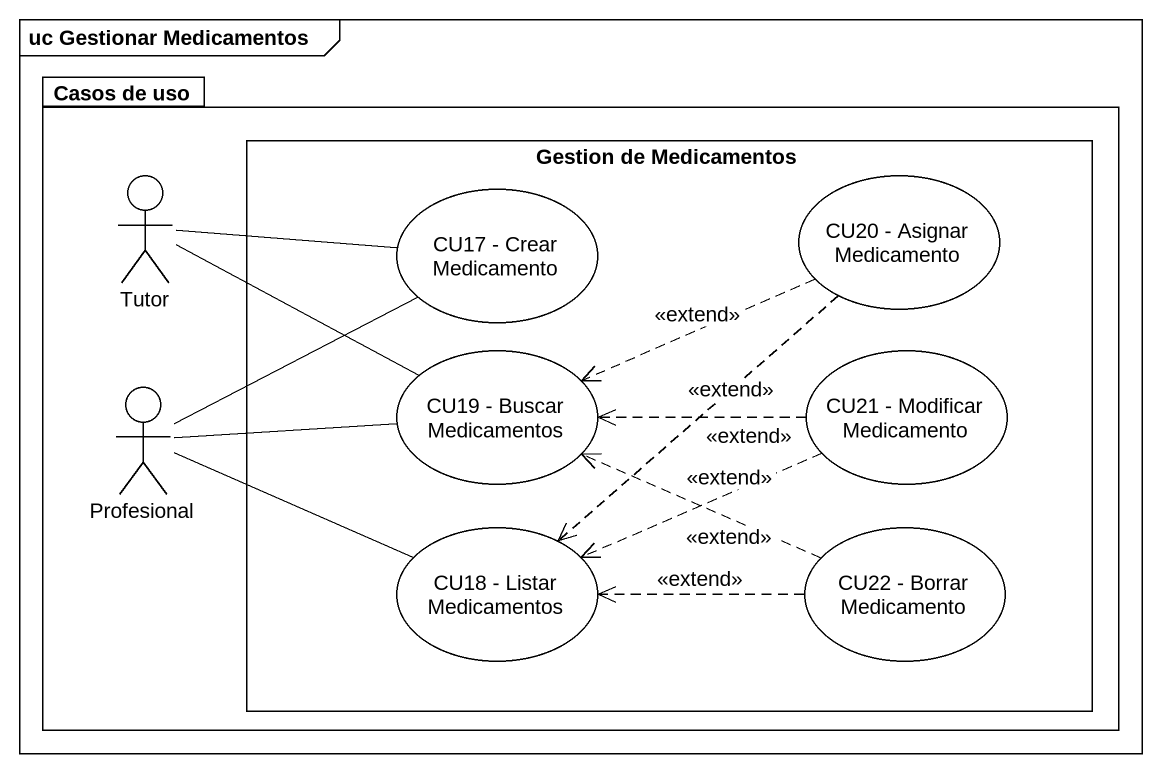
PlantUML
@startuml
mainframe uc Gestionar Medicamentos
package "Casos de uso" as Casos_de_uso #FFFFFF {
  rectangle "Gestion de Medicamentos" as Gestion_de_Medicamentos {
    usecase "CU17 - Crear Medicamento" as CU17_Crear_Medicamento #FFFFFF
    usecase "CU20 - Asignar Medicamento" as CU20_Asignar_Medicamento #FFFFFF
    usecase "CU19 - Buscar Medicamentos" as CU19_Buscar_Medicamentos #FFFFFF
    usecase "CU21 - Modificar Medicamento" as CU21_Modificar_Medicamento #FFFFFF
    usecase "CU18 - Listar Medicamentos" as CU18_Listar_Medicamentos #FFFFFF
    usecase "CU22 - Borrar Medicamento" as CU22_Borrar_Medicamento #FFFFFF
  }
  actor Tutor #FFFFFF
  actor Profesional #FFFFFF
}
CU17_Crear_Medicamento -left- Tutor
CU17_Crear_Medicamento -- Profesional
CU20_Asignar_Medicamento .left.> CU19_Buscar_Medicamentos : <<extend>>
CU20_Asignar_Medicamento ..> CU18_Listar_Medicamentos : <<extend>>
CU19_Buscar_Medicamentos -left- Tutor
CU19_Buscar_Medicamentos -left- Profesional
CU21_Modificar_Medicamento .left.> CU19_Buscar_Medicamentos : <<extend>>
CU21_Modificar_Medicamento .left.> CU18_Listar_Medicamentos : <<extend>>
CU18_Listar_Medicamentos -left- Profesional
CU22_Borrar_Medicamento .left.> CU19_Buscar_Medicamentos : <<extend>>
CU22_Borrar_Medicamento .left.> CU18_Listar_Medicamentos : <<extend>>
@enduml
